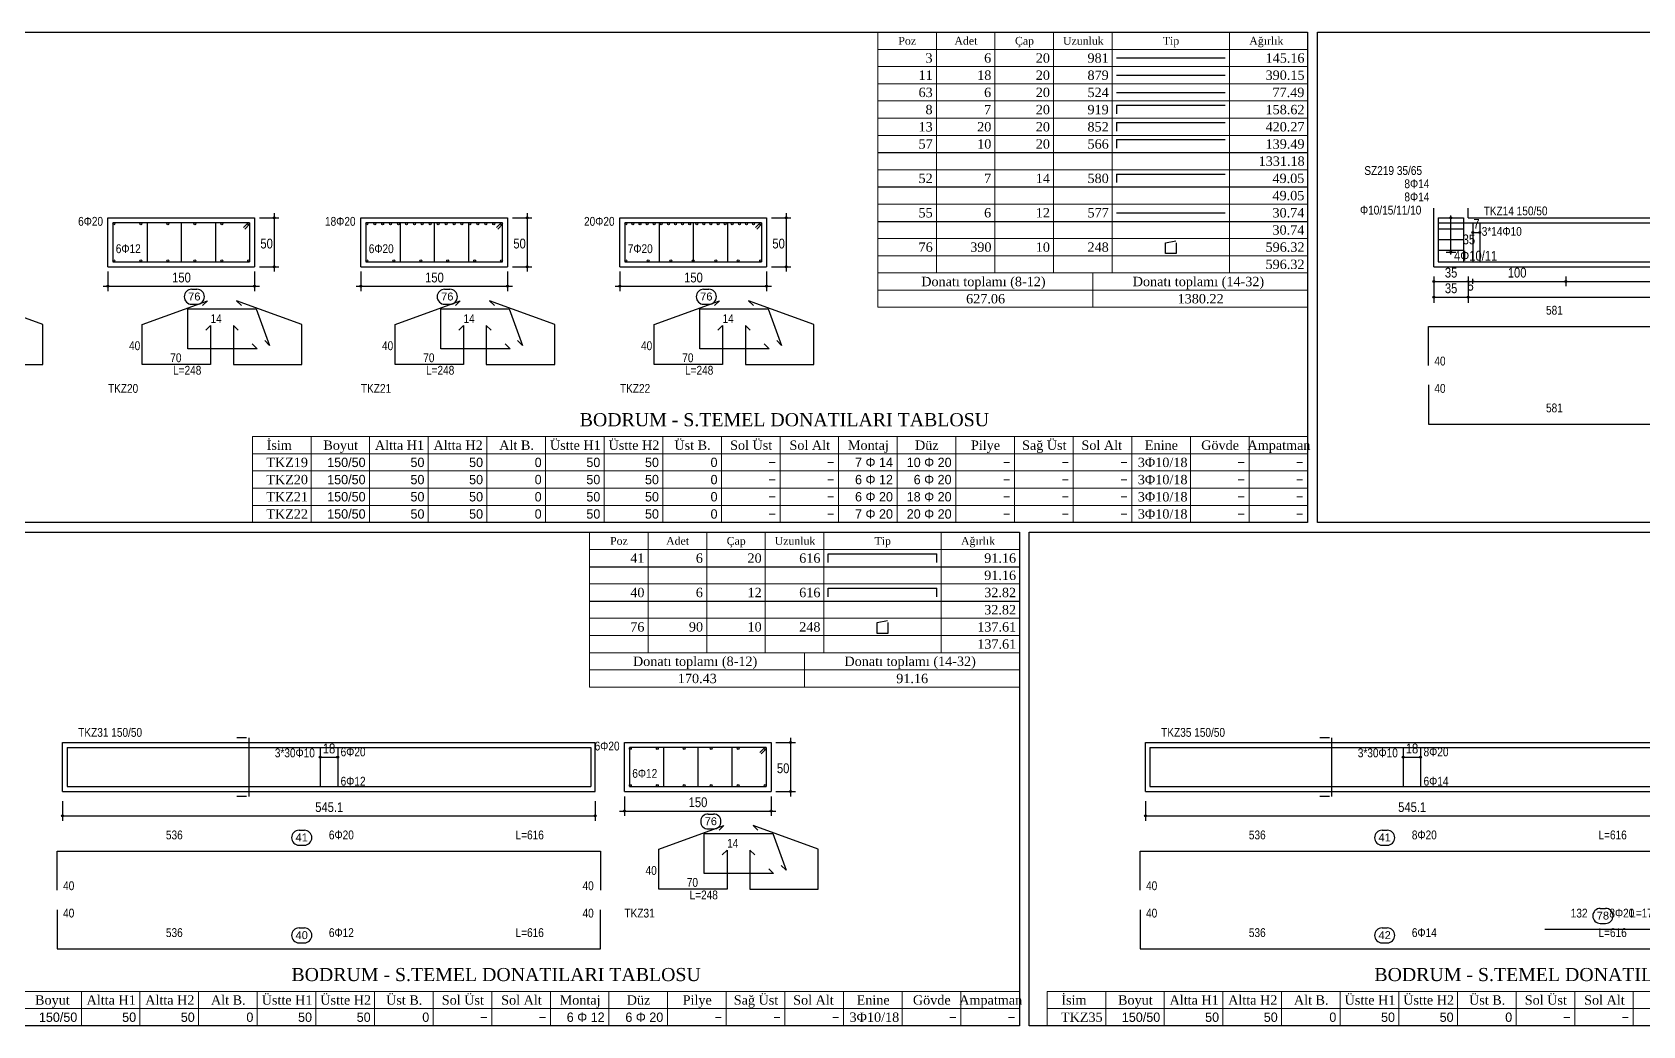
# Model space of a CAD drawing. Header units: metres. Extents: x 419734 to 420376, y 4564732 to 4565123.
# Drawn here: x 420126.03 to 420142.52, y 4565031.43 to 4565041.6 of the extents above; entities that cross this region are included whole.
import ezdxf

# ---------------------------------------------------------------- set-up
doc = ezdxf.new("R2010")
doc.units = ezdxf.units.M
for name, color, linetype in [('Standart', 7, 'Continuous'), ('SW_DIM', 33, 'Continuous'), ('SW_REINFORCEMENT', 7, 'Continuous'), ('SW_SEZIONI_CARPENTERIA', 4, 'Continuous'), ('SW_TXT_TESTI', 1, 'Continuous')]:
    doc.layers.add(name, color=color, linetype=linetype)
doc.styles.add('ACA_1', font='ARIALN.TTF')
doc.styles.add('arial_1_18', font='arial.ttf', dxfattribs={"height": 0.2})
doc.styles.add('SWS', font='ARIALN.TTF')
doc.styles.add('symbol_1_18', font='symbol.ttf', dxfattribs={"height": 0.2})
doc.styles.add('times new roman_1_18', font='times.ttf', dxfattribs={"height": 0.2})

msp = doc.modelspace()

# ---------------------------------------------------------------- linework, layer by layer
for points in [[(420099.2896, 4565041.60378), (420139.08832, 4565041.60378), (420139.08832, 4565036.58442), (420099.2896, 4565036.58442)], [(420139.18832, 4565041.60378), (420154.17191, 4565041.60378), (420154.17191, 4565036.58442), (420139.18832, 4565036.58442)], [(420125.15415, 4565036.48442), (420136.13775, 4565036.48442), (420136.13775, 4565031.43305), (420125.15415, 4565031.43305)], [(420136.23775, 4565036.48442), (420147.22134, 4565036.48442), (420147.22134, 4565031.43305), (420136.23775, 4565031.43305)]]:
    msp.add_lwpolyline(points, close=True)
at = {"layer": 'Standart', "color": 1, "linetype": 'Continuous', "lineweight": 5}
for points in [[(420134.68832, 4565041.60378), (420139.08832, 4565041.60378)], [(420134.68832, 4565041.60378), (420134.68832, 4565038.78778)], [(420135.28832, 4565041.60378), (420135.28832, 4565039.13978)], [(420135.88832, 4565041.60378), (420135.88832, 4565039.13978)], [(420136.48832, 4565041.60378), (420136.48832, 4565039.13978)], [(420137.08832, 4565041.60378), (420137.08832, 4565039.13978)], [(420138.28832, 4565041.60378), (420138.28832, 4565039.13978)], [(420139.08832, 4565041.60378), (420139.08832, 4565038.78778)], [(420134.68832, 4565041.42778), (420139.08832, 4565041.42778)], [(420134.68832, 4565041.25178), (420139.08832, 4565041.25178)], [(420134.68832, 4565041.07578), (420139.08832, 4565041.07578)], [(420134.68832, 4565040.89978), (420139.08832, 4565040.89978)], [(420134.68832, 4565040.72378), (420139.08832, 4565040.72378)], [(420134.68832, 4565040.54778), (420139.08832, 4565040.54778)], [(420134.68832, 4565040.19578), (420139.08832, 4565040.19578)], [(420134.68832, 4565039.84378), (420139.08832, 4565039.84378)], [(420134.68832, 4565039.49178), (420139.08832, 4565039.49178)], [(420134.68832, 4565039.31578), (420139.08832, 4565039.31578)], [(420134.68832, 4565039.13978), (420139.08832, 4565039.13978)], [(420136.88832, 4565039.13978), (420136.88832, 4565038.78778)], [(420134.68832, 4565038.96378), (420139.08832, 4565038.96378)], [(420134.68832, 4565038.78778), (420139.08832, 4565038.78778)], [(420128.28832, 4565037.46442), (420139.08832, 4565037.46442)], [(420128.28832, 4565037.46442), (420128.28832, 4565036.58442)], [(420128.88832, 4565037.46442), (420128.88832, 4565036.58442)], [(420129.48832, 4565037.46442), (420129.48832, 4565036.58442)], [(420130.08832, 4565037.46442), (420130.08832, 4565036.58442)], [(420130.68832, 4565037.46442), (420130.68832, 4565036.58442)], [(420131.28832, 4565037.46442), (420131.28832, 4565036.58442)], [(420131.88832, 4565037.46442), (420131.88832, 4565036.58442)], [(420132.48832, 4565037.46442), (420132.48832, 4565036.58442)], [(420133.08832, 4565037.46442), (420133.08832, 4565036.58442)], [(420133.68832, 4565037.46442), (420133.68832, 4565036.58442)], [(420134.28832, 4565037.46442), (420134.28832, 4565036.58442)], [(420134.88832, 4565037.46442), (420134.88832, 4565036.58442)], [(420135.48832, 4565037.46442), (420135.48832, 4565036.58442)], [(420136.08832, 4565037.46442), (420136.08832, 4565036.58442)], [(420136.68832, 4565037.46442), (420136.68832, 4565036.58442)], [(420137.28832, 4565037.46442), (420137.28832, 4565036.58442)], [(420137.88832, 4565037.46442), (420137.88832, 4565036.58442)], [(420138.48832, 4565037.46442), (420138.48832, 4565036.58442)], [(420139.08832, 4565037.46442), (420139.08832, 4565036.58442)], [(420128.28832, 4565037.28842), (420139.08832, 4565037.28842)], [(420128.28832, 4565037.11242), (420139.08832, 4565037.11242)], [(420128.28832, 4565036.93642), (420139.08832, 4565036.93642)], [(420128.28832, 4565036.76042), (420139.08832, 4565036.76042)], [(420128.28832, 4565036.58442), (420139.08832, 4565036.58442)], [(420131.73775, 4565036.48442), (420136.13775, 4565036.48442)], [(420131.73775, 4565036.48442), (420131.73775, 4565034.90042)], [(420132.33775, 4565036.48442), (420132.33775, 4565035.25242)], [(420132.93775, 4565036.48442), (420132.93775, 4565035.25242)], [(420133.53775, 4565036.48442), (420133.53775, 4565035.25242)], [(420134.13775, 4565036.48442), (420134.13775, 4565035.25242)], [(420135.33775, 4565036.48442), (420135.33775, 4565035.25242)], [(420136.13775, 4565036.48442), (420136.13775, 4565034.90042)], [(420131.73775, 4565036.30842), (420136.13775, 4565036.30842)], [(420131.73775, 4565035.95642), (420136.13775, 4565035.95642)], [(420131.73775, 4565035.60442), (420136.13775, 4565035.60442)], [(420131.73775, 4565035.42842), (420136.13775, 4565035.42842)], [(420131.73775, 4565035.25242), (420136.13775, 4565035.25242)], [(420133.93775, 4565035.25242), (420133.93775, 4565034.90042)], [(420131.73775, 4565035.07642), (420136.13775, 4565035.07642)], [(420131.73775, 4565034.90042), (420136.13775, 4565034.90042)], [(420125.33775, 4565031.78505), (420136.13775, 4565031.78505)], [(420126.53775, 4565031.78505), (420126.53775, 4565031.43305)], [(420127.13775, 4565031.78505), (420127.13775, 4565031.43305)], [(420127.73775, 4565031.78505), (420127.73775, 4565031.43305)], [(420128.33775, 4565031.78505), (420128.33775, 4565031.43305)], [(420128.93775, 4565031.78505), (420128.93775, 4565031.43305)], [(420129.53775, 4565031.78505), (420129.53775, 4565031.43305)], [(420130.13775, 4565031.78505), (420130.13775, 4565031.43305)], [(420130.73775, 4565031.78505), (420130.73775, 4565031.43305)], [(420131.33775, 4565031.78505), (420131.33775, 4565031.43305)], [(420131.93775, 4565031.78505), (420131.93775, 4565031.43305)], [(420132.53775, 4565031.78505), (420132.53775, 4565031.43305)], [(420133.13775, 4565031.78505), (420133.13775, 4565031.43305)], [(420133.73775, 4565031.78505), (420133.73775, 4565031.43305)], [(420134.33775, 4565031.78505), (420134.33775, 4565031.43305)], [(420134.93775, 4565031.78505), (420134.93775, 4565031.43305)], [(420135.53775, 4565031.78505), (420135.53775, 4565031.43305)], [(420136.13775, 4565031.78505), (420136.13775, 4565031.43305)], [(420136.42134, 4565031.78505), (420147.22134, 4565031.78505)], [(420136.42134, 4565031.78505), (420136.42134, 4565031.43305)], [(420137.02134, 4565031.78505), (420137.02134, 4565031.43305)], [(420137.62134, 4565031.78505), (420137.62134, 4565031.43305)], [(420138.22134, 4565031.78505), (420138.22134, 4565031.43305)], [(420138.82134, 4565031.78505), (420138.82134, 4565031.43305)], [(420139.42134, 4565031.78505), (420139.42134, 4565031.43305)], [(420140.02134, 4565031.78505), (420140.02134, 4565031.43305)], [(420140.62134, 4565031.78505), (420140.62134, 4565031.43305)], [(420141.22134, 4565031.78505), (420141.22134, 4565031.43305)], [(420141.82134, 4565031.78505), (420141.82134, 4565031.43305)], [(420142.42134, 4565031.78505), (420142.42134, 4565031.43305)], [(420125.33775, 4565031.60905), (420136.13775, 4565031.60905)], [(420136.42134, 4565031.60905), (420147.22134, 4565031.60905)], [(420125.33775, 4565031.43305), (420136.13775, 4565031.43305)], [(420136.42134, 4565031.43305), (420147.22134, 4565031.43305)]]:
    msp.add_lwpolyline(points, dxfattribs=at)
at = {"layer": 'Standart', "color": 7, "linetype": 'Continuous', "lineweight": -3}
for points in [[(420137.13232, 4565041.33978), (420138.24432, 4565041.33978)], [(420137.13232, 4565041.16378), (420138.24432, 4565041.16378)], [(420137.13232, 4565040.98778), (420138.24432, 4565040.98778)], [(420137.13232, 4565040.85578), (420138.24432, 4565040.85578)], [(420137.13232, 4565040.85578), (420137.13232, 4565040.76778)], [(420137.13232, 4565040.67978), (420138.24432, 4565040.67978)], [(420137.13232, 4565040.67978), (420137.13232, 4565040.59178)], [(420137.13232, 4565040.50378), (420138.24432, 4565040.50378)], [(420137.13232, 4565040.50378), (420137.13232, 4565040.41578)], [(420137.13232, 4565040.15178), (420138.24432, 4565040.15178)], [(420137.13232, 4565040.15178), (420137.13232, 4565040.06378)], [(420137.13232, 4565039.75578), (420138.24432, 4565039.75578)], [(420137.63332, 4565039.44778), (420137.74057, 4565039.46978)], [(420137.63332, 4565039.33778), (420137.63332, 4565039.44778)], [(420137.74332, 4565039.44778), (420137.74332, 4565039.33778)], [(420137.74332, 4565039.33778), (420137.63332, 4565039.33778)], [(420134.18175, 4565036.26442), (420135.29375, 4565036.26442)], [(420134.18175, 4565036.17642), (420134.18175, 4565036.26442)], [(420135.29375, 4565036.17642), (420135.29375, 4565036.26442)], [(420134.18175, 4565035.91242), (420135.29375, 4565035.91242)], [(420134.18175, 4565035.82442), (420134.18175, 4565035.91242)], [(420135.29375, 4565035.82442), (420135.29375, 4565035.91242)], [(420134.68275, 4565035.56042), (420134.79, 4565035.58242)], [(420134.68275, 4565035.45042), (420134.68275, 4565035.56042)], [(420134.79275, 4565035.45042), (420134.68275, 4565035.45042)], [(420134.79275, 4565035.56042), (420134.79275, 4565035.45042)]]:
    msp.add_lwpolyline(points, dxfattribs=at)
at = {"layer": 'SW_DIM'}
for points in [[(420128.36017, 4565039.7027), (420128.56017, 4565039.7027)], [(420128.51017, 4565039.7527), (420128.51017, 4565039.1527)], [(420130.94908, 4565039.7027), (420131.14908, 4565039.7027)], [(420131.09908, 4565039.7527), (420131.09908, 4565039.1527)], [(420133.60013, 4565039.7027), (420133.80013, 4565039.7027)], [(420133.75013, 4565039.7527), (420133.75013, 4565039.1527)], [(420140.50511, 4565039.7027), (420140.60511, 4565039.7027)], [(420140.55511, 4565039.3277), (420140.55511, 4565039.7277)], [(420140.78011, 4565039.5527), (420140.85011, 4565039.5527)], [(420128.36017, 4565039.2027), (420128.56017, 4565039.2027)], [(420130.94908, 4565039.2027), (420131.14908, 4565039.2027)], [(420133.60013, 4565039.2027), (420133.80013, 4565039.2027)], [(420140.50511, 4565039.3527), (420140.60511, 4565039.3527)], [(420126.81017, 4565039.1527), (420126.81017, 4565038.9527)], [(420128.31017, 4565039.1527), (420128.31017, 4565038.9527)], [(420129.39908, 4565039.1527), (420129.39908, 4565038.9527)], [(420130.89908, 4565039.1527), (420130.89908, 4565038.9527)], [(420132.05013, 4565039.1527), (420132.05013, 4565038.9527)], [(420133.55013, 4565039.1527), (420133.55013, 4565038.9527)], [(420140.38011, 4565039.1027), (420140.38011, 4565038.8327)], [(420140.38011, 4565039.0527), (420146.28511, 4565039.0527)], [(420140.73011, 4565039.1027), (420140.73011, 4565038.8327)], [(420140.78011, 4565039.0277), (420140.78011, 4565039.0777)], [(420141.73011, 4565039.1027), (420141.73011, 4565039.0027)], [(420126.76017, 4565039.0027), (420128.36017, 4565039.0027)], [(420129.34908, 4565039.0027), (420130.94908, 4565039.0027)], [(420132.00013, 4565039.0027), (420133.60013, 4565039.0027)], [(420140.38011, 4565038.8927), (420146.28511, 4565038.8927)], [(420133.64651, 4565034.33163), (420133.84651, 4565034.33163)], [(420133.79651, 4565034.38163), (420133.79651, 4565033.78163)], [(420128.98123, 4565034.18163), (420129.16123, 4565034.18163)], [(420140.06482, 4565034.18163), (420140.24482, 4565034.18163)], [(420132.09651, 4565033.78163), (420132.09651, 4565033.58163)], [(420133.59651, 4565033.78163), (420133.59651, 4565033.58163)], [(420133.64651, 4565033.83163), (420133.84651, 4565033.83163)], [(420126.34595, 4565033.73163), (420126.34595, 4565033.53163)], [(420131.79651, 4565033.73163), (420131.79651, 4565033.53163)], [(420132.04651, 4565033.63163), (420133.64651, 4565033.63163)], [(420137.42954, 4565033.73163), (420137.42954, 4565033.53163)], [(420126.34595, 4565033.58163), (420131.79651, 4565033.58163)], [(420137.42954, 4565033.58163), (420142.88011, 4565033.58163)]]:
    msp.add_lwpolyline(points, dxfattribs=at)
for centre, radius in [((420128.51017, 4565039.7027), 0.01), ((420131.09908, 4565039.7027), 0.01), ((420133.75013, 4565039.7027), 0.01), ((420140.55511, 4565039.7027), 0.01), ((420140.78011, 4565039.5527), 0.01), ((420140.85011, 4565039.5527), 0.01), ((420140.55511, 4565039.3527), 0.01), ((420128.51017, 4565039.2027), 0.01), ((420131.09908, 4565039.2027), 0.01), ((420133.75013, 4565039.2027), 0.01), ((420140.38011, 4565039.0527), 0.01), ((420140.73011, 4565039.0527), 0.0075), ((420140.78011, 4565039.0527), 0.0075), ((420141.73011, 4565039.0527), 0.01), ((420126.81017, 4565039.0027), 0.01), ((420128.31017, 4565039.0027), 0.01), ((420129.39908, 4565039.0027), 0.01), ((420130.89908, 4565039.0027), 0.01), ((420132.05013, 4565039.0027), 0.01), ((420133.55013, 4565039.0027), 0.01), ((420140.38011, 4565038.8927), 0.01), ((420140.73011, 4565038.8927), 0.01), ((420133.79651, 4565034.33163), 0.01), ((420128.98123, 4565034.18163), 0.01), ((420129.16123, 4565034.18163), 0.01), ((420140.06482, 4565034.18163), 0.01), ((420140.24482, 4565034.18163), 0.01), ((420133.79651, 4565033.83163), 0.01), ((420126.34595, 4565033.58163), 0.01), ((420131.79651, 4565033.58163), 0.01), ((420132.09651, 4565033.63163), 0.01), ((420133.59651, 4565033.63163), 0.01), ((420137.42954, 4565033.58163), 0.01)]:
    msp.add_circle(centre, radius, dxfattribs=at)
at = {"layer": 'SW_REINFORCEMENT', "color": 7, "ltscale": 0.05, "flags": 128}
for points in [[(420140.42511, 4565039.7027), (420140.42511, 4565039.2527)], [(420140.42511, 4565039.7027), (420140.68511, 4565039.7027)], [(420140.68511, 4565039.7027), (420140.68511, 4565039.2527)], [(420128.26017, 4565039.6527), (420126.86017, 4565039.6527)], [(420126.86017, 4565039.6527), (420126.86017, 4565039.2527)], [(420127.21017, 4565039.6527), (420127.21017, 4565039.2527)], [(420127.56017, 4565039.6527), (420127.56017, 4565039.2527)], [(420127.91017, 4565039.6527), (420127.91017, 4565039.2527)], [(420128.24557, 4565039.6527), (420128.19608, 4565039.6032)], [(420128.26017, 4565039.6381), (420128.21068, 4565039.5886)], [(420128.26017, 4565039.6527), (420128.26017, 4565039.2527)], [(420130.84908, 4565039.6527), (420129.44908, 4565039.6527)], [(420129.44908, 4565039.6527), (420129.44908, 4565039.2527)], [(420129.79908, 4565039.6527), (420129.79908, 4565039.2527)], [(420130.14908, 4565039.6527), (420130.14908, 4565039.2527)], [(420130.49908, 4565039.6527), (420130.49908, 4565039.2527)], [(420130.83448, 4565039.6527), (420130.78498, 4565039.6032)], [(420130.84908, 4565039.6381), (420130.79958, 4565039.5886)], [(420130.84908, 4565039.2527), (420130.84908, 4565039.6527)], [(420133.50013, 4565039.6527), (420132.10013, 4565039.6527)], [(420132.10013, 4565039.6527), (420132.10013, 4565039.2527)], [(420132.45013, 4565039.6527), (420132.45013, 4565039.2527)], [(420132.80013, 4565039.6527), (420132.80013, 4565039.2527)], [(420133.15013, 4565039.6527), (420133.15013, 4565039.2527)], [(420133.48553, 4565039.6527), (420133.43603, 4565039.6032)], [(420133.50013, 4565039.6381), (420133.45063, 4565039.5886)], [(420133.50013, 4565039.6527), (420133.50013, 4565039.2527)], [(420140.42511, 4565039.6527), (420146.24011, 4565039.6527)], [(420140.42511, 4565039.5927), (420140.68511, 4565039.5927)], [(420140.78011, 4565039.6527), (420140.78011, 4565039.2527)], [(420140.85011, 4565039.6527), (420140.85011, 4565039.2527)], [(420140.42511, 4565039.4827), (420140.68511, 4565039.4827)], [(420140.42511, 4565039.3727), (420140.68511, 4565039.3727)], [(420126.86017, 4565039.2527), (420128.26017, 4565039.2527)], [(420129.44908, 4565039.2527), (420130.84908, 4565039.2527)], [(420132.10013, 4565039.2527), (420133.50013, 4565039.2527)], [(420140.42511, 4565039.2527), (420146.24011, 4565039.2527)], [(420127.66692, 4565038.97197), (420127.72092, 4565038.97197)], [(420130.25582, 4565038.97197), (420130.30982, 4565038.97197)], [(420132.90688, 4565038.97197), (420132.96088, 4565038.97197)], [(420126.14245, 4565038.6127), (420125.47527, 4565038.85553)], [(420127.16017, 4565038.6127), (420127.82736, 4565038.85553)], [(420127.62684, 4565038.3627), (420127.62684, 4565038.7727)], [(420127.62684, 4565038.7727), (420128.32684, 4565038.7727)], [(420127.66692, 4565038.81897), (420127.72092, 4565038.81897)], [(420127.82736, 4565038.85553), (420127.77786, 4565038.80604)], [(420128.79351, 4565038.6127), (420128.12633, 4565038.85553)], [(420128.12633, 4565038.85553), (420128.17582, 4565038.80604)], [(420128.32684, 4565038.7727), (420128.46365, 4565038.39682)], [(420129.74908, 4565038.6127), (420130.41626, 4565038.85553)], [(420130.21574, 4565038.3627), (420130.21574, 4565038.7727)], [(420130.21574, 4565038.7727), (420130.91574, 4565038.7727)], [(420130.25582, 4565038.81897), (420130.30982, 4565038.81897)], [(420130.41626, 4565038.85553), (420130.36676, 4565038.80604)], [(420131.38241, 4565038.6127), (420130.71523, 4565038.85553)], [(420130.71523, 4565038.85553), (420130.76473, 4565038.80604)], [(420130.91574, 4565038.7727), (420131.05255, 4565038.39682)], [(420132.40013, 4565038.6127), (420133.06731, 4565038.85553)], [(420132.8668, 4565038.3627), (420132.8668, 4565038.7727)], [(420132.8668, 4565038.7727), (420133.5668, 4565038.7727)], [(420132.90688, 4565038.81897), (420132.96088, 4565038.81897)], [(420133.06731, 4565038.85553), (420133.01782, 4565038.80604)], [(420134.03347, 4565038.6127), (420133.36628, 4565038.85553)], [(420133.36628, 4565038.85553), (420133.41578, 4565038.80604)], [(420133.5668, 4565038.7727), (420133.70361, 4565038.39682)], [(420126.14245, 4565038.2027), (420126.14245, 4565038.6127)], [(420127.16017, 4565038.2027), (420127.16017, 4565038.6127)], [(420127.81068, 4565038.5532), (420127.86017, 4565038.6027)], [(420127.86017, 4565038.6027), (420127.86017, 4565038.2027)], [(420128.14301, 4565038.5532), (420128.09351, 4565038.6027)], [(420128.09351, 4565038.6027), (420128.09351, 4565038.2027)], [(420128.79351, 4565038.2027), (420128.79351, 4565038.6127)], [(420129.74908, 4565038.2027), (420129.74908, 4565038.6127)], [(420130.39958, 4565038.5532), (420130.44908, 4565038.6027)], [(420130.44908, 4565038.6027), (420130.44908, 4565038.2027)], [(420130.73191, 4565038.5532), (420130.68241, 4565038.6027)], [(420130.68241, 4565038.6027), (420130.68241, 4565038.2027)], [(420131.38241, 4565038.2027), (420131.38241, 4565038.6127)], [(420132.40013, 4565038.2027), (420132.40013, 4565038.6127)], [(420133.05063, 4565038.5532), (420133.10013, 4565038.6027)], [(420133.10013, 4565038.6027), (420133.10013, 4565038.2027)], [(420133.38296, 4565038.5532), (420133.33347, 4565038.6027)], [(420133.33347, 4565038.6027), (420133.33347, 4565038.2027)], [(420134.03347, 4565038.2027), (420134.03347, 4565038.6127)], [(420140.32511, 4565038.1927), (420140.32511, 4565038.5927)], [(420140.32511, 4565038.5927), (420146.34011, 4565038.5927)], [(420128.28734, 4565038.4122), (420128.33684, 4565038.3627)], [(420128.46365, 4565038.39682), (420128.41415, 4565038.44632)], [(420130.87625, 4565038.4122), (420130.92574, 4565038.3627)], [(420131.05255, 4565038.39682), (420131.00305, 4565038.44632)], [(420133.5273, 4565038.4122), (420133.5768, 4565038.3627)], [(420133.70361, 4565038.39682), (420133.65411, 4565038.44632)], [(420128.33684, 4565038.3627), (420127.62684, 4565038.3627)], [(420130.92574, 4565038.3627), (420130.21574, 4565038.3627)], [(420133.5768, 4565038.3627), (420132.8668, 4565038.3627)], [(420125.44245, 4565038.2027), (420126.14245, 4565038.2027)], [(420127.86017, 4565038.2027), (420127.16017, 4565038.2027)], [(420128.09351, 4565038.2027), (420128.79351, 4565038.2027)], [(420130.44908, 4565038.2027), (420129.74908, 4565038.2027)], [(420130.68241, 4565038.2027), (420131.38241, 4565038.2027)], [(420133.10013, 4565038.2027), (420132.40013, 4565038.2027)], [(420133.33347, 4565038.2027), (420134.03347, 4565038.2027)], [(420140.32511, 4565037.9927), (420140.32511, 4565037.5927)], [(420140.32511, 4565037.5927), (420146.34011, 4565037.5927)], [(420126.39095, 4565034.28163), (420126.39095, 4565033.88163)], [(420126.39095, 4565034.28163), (420131.75151, 4565034.28163)], [(420128.98123, 4565034.28163), (420128.98123, 4565033.88163)], [(420129.16123, 4565034.28163), (420129.16123, 4565033.88163)], [(420131.75151, 4565034.28163), (420131.75151, 4565033.88163)], [(420133.54651, 4565034.28163), (420132.14651, 4565034.28163)], [(420132.14651, 4565034.28163), (420132.14651, 4565033.88163)], [(420132.49651, 4565034.28163), (420132.49651, 4565033.88163)], [(420132.84651, 4565034.28163), (420132.84651, 4565033.88163)], [(420133.19651, 4565034.28163), (420133.19651, 4565033.88163)], [(420133.53191, 4565034.28163), (420133.48242, 4565034.23213)], [(420133.54651, 4565034.26703), (420133.49702, 4565034.21753)], [(420133.54651, 4565034.28163), (420133.54651, 4565033.88163)], [(420137.47454, 4565034.28163), (420137.47454, 4565033.88163)], [(420137.47454, 4565034.28163), (420142.83511, 4565034.28163)], [(420140.06482, 4565034.28163), (420140.06482, 4565033.88163)], [(420140.24482, 4565034.28163), (420140.24482, 4565033.88163)], [(420126.39095, 4565033.88163), (420131.75151, 4565033.88163)], [(420132.14651, 4565033.88163), (420133.54651, 4565033.88163)], [(420137.47454, 4565033.88163), (420142.83511, 4565033.88163)], [(420132.95326, 4565033.6009), (420133.00726, 4565033.6009)], [(420128.7662, 4565033.43463), (420128.8202, 4565033.43463)], [(420132.44651, 4565033.24163), (420133.1137, 4565033.48447)], [(420132.95326, 4565033.4479), (420133.00726, 4565033.4479)], [(420133.1137, 4565033.48447), (420133.0642, 4565033.43497)], [(420134.07985, 4565033.24163), (420133.41267, 4565033.48447)], [(420133.41267, 4565033.48447), (420133.46216, 4565033.43497)], [(420139.8498, 4565033.43463), (420139.9038, 4565033.43463)], [(420128.7662, 4565033.28163), (420128.8202, 4565033.28163)], [(420132.91318, 4565032.99163), (420132.91318, 4565033.40163)], [(420132.91318, 4565033.40163), (420133.61318, 4565033.40163)], [(420133.61318, 4565033.40163), (420133.74999, 4565033.02575)], [(420139.8498, 4565033.28163), (420139.9038, 4565033.28163)], [(420126.29095, 4565032.82163), (420126.29095, 4565033.22163)], [(420126.29095, 4565033.22163), (420131.85151, 4565033.22163)], [(420131.85151, 4565033.22163), (420131.85151, 4565032.82163)], [(420132.44651, 4565032.83163), (420132.44651, 4565033.24163)], [(420133.09702, 4565033.18213), (420133.14651, 4565033.23163)], [(420133.14651, 4565033.23163), (420133.14651, 4565032.83163)], [(420133.42934, 4565033.18213), (420133.37985, 4565033.23163)], [(420133.37985, 4565033.23163), (420133.37985, 4565032.83163)], [(420134.07985, 4565032.83163), (420134.07985, 4565033.24163)], [(420137.37454, 4565032.82163), (420137.37454, 4565033.22163)], [(420137.37454, 4565033.22163), (420142.93511, 4565033.22163)], [(420133.62318, 4565032.99163), (420132.91318, 4565032.99163)], [(420133.57368, 4565033.04113), (420133.62318, 4565032.99163)], [(420133.74999, 4565033.02575), (420133.70049, 4565033.07525)], [(420133.14651, 4565032.83163), (420132.44651, 4565032.83163)], [(420133.37985, 4565032.83163), (420134.07985, 4565032.83163)], [(420126.29095, 4565032.62163), (420126.29095, 4565032.22163)], [(420131.85151, 4565032.22163), (420131.85151, 4565032.62163)], [(420137.37454, 4565032.62163), (420137.37454, 4565032.22163)], [(420142.08341, 4565032.63463), (420142.13741, 4565032.63463)], [(420142.08341, 4565032.48163), (420142.13741, 4565032.48163)], [(420128.7662, 4565032.43463), (420128.8202, 4565032.43463)], [(420128.7662, 4565032.28163), (420128.8202, 4565032.28163)], [(420139.8498, 4565032.43463), (420139.9038, 4565032.43463)], [(420139.8498, 4565032.28163), (420139.9038, 4565032.28163)], [(420141.51747, 4565032.42163), (420142.83511, 4565032.42163)], [(420126.29095, 4565032.22163), (420131.85151, 4565032.22163)], [(420137.37454, 4565032.22163), (420142.93511, 4565032.22163)]]:
    msp.add_lwpolyline(points, dxfattribs=at)
at = {"layer": 'SW_REINFORCEMENT', "color": 7, "ltscale": 0.05}
for centre in [(420126.87017, 4565039.6427), (420127.14617, 4565039.6427), (420127.42217, 4565039.6427), (420127.69817, 4565039.6427), (420127.97417, 4565039.6427), (420128.25017, 4565039.6427), (420129.45908, 4565039.6427), (420129.54025, 4565039.6427), (420129.62143, 4565039.6427), (420129.70261, 4565039.6427), (420129.78378, 4565039.6427), (420129.86496, 4565039.6427), (420129.94614, 4565039.6427), (420130.02731, 4565039.6427), (420130.10849, 4565039.6427), (420130.18966, 4565039.6427), (420130.27084, 4565039.6427), (420130.35202, 4565039.6427), (420130.43319, 4565039.6427), (420130.51437, 4565039.6427), (420130.59555, 4565039.6427), (420130.67672, 4565039.6427), (420130.7579, 4565039.6427), (420130.83908, 4565039.6427), (420132.11013, 4565039.6427), (420132.18276, 4565039.6427), (420132.25539, 4565039.6427), (420132.32803, 4565039.6427), (420132.40066, 4565039.6427), (420132.47329, 4565039.6427), (420132.54592, 4565039.6427), (420132.61855, 4565039.6427), (420132.69118, 4565039.6427), (420132.76382, 4565039.6427), (420132.83645, 4565039.6427), (420132.90908, 4565039.6427), (420132.98171, 4565039.6427), (420133.05434, 4565039.6427), (420133.12697, 4565039.6427), (420133.19961, 4565039.6427), (420133.27224, 4565039.6427), (420133.34487, 4565039.6427), (420133.4175, 4565039.6427), (420133.49013, 4565039.6427), (420126.87017, 4565039.2627), (420127.14617, 4565039.2627), (420127.42217, 4565039.2627), (420127.69817, 4565039.2627), (420127.97417, 4565039.2627), (420128.25017, 4565039.2627), (420129.45908, 4565039.2627), (420129.73508, 4565039.2627), (420130.01108, 4565039.2627), (420130.28708, 4565039.2627), (420130.56308, 4565039.2627), (420130.83908, 4565039.2627), (420132.11013, 4565039.2627), (420132.34013, 4565039.2627), (420132.57013, 4565039.2627), (420132.80013, 4565039.2627), (420133.03013, 4565039.2627), (420133.26013, 4565039.2627), (420133.49013, 4565039.2627), (420132.15651, 4565034.27163), (420132.43251, 4565034.27163), (420132.70851, 4565034.27163), (420132.98451, 4565034.27163), (420133.26051, 4565034.27163), (420133.53651, 4565034.27163), (420132.15651, 4565033.89163), (420132.43251, 4565033.89163), (420132.70851, 4565033.89163), (420132.98451, 4565033.89163), (420133.26051, 4565033.89163), (420133.53651, 4565033.89163)]:
    msp.add_circle(centre, 0.01, dxfattribs=at)
for centre, start, end in [((420127.66692, 4565038.89547), 90, 270), ((420127.72092, 4565038.89547), 270, 90), ((420130.25582, 4565038.89547), 90, 270), ((420130.30982, 4565038.89547), 270, 90), ((420132.90688, 4565038.89547), 90, 270), ((420132.96088, 4565038.89547), 270, 90), ((420132.95326, 4565033.5244), 90, 270), ((420133.00726, 4565033.5244), 270, 90), ((420128.7662, 4565033.35813), 90, 270), ((420128.8202, 4565033.35813), 270, 90), ((420139.8498, 4565033.35813), 90, 270), ((420139.9038, 4565033.35813), 270, 90), ((420142.08341, 4565032.55813), 90, 270), ((420142.13741, 4565032.55813), 270, 90), ((420128.7662, 4565032.35813), 90, 270), ((420128.8202, 4565032.35813), 270, 90), ((420139.8498, 4565032.35813), 90, 270), ((420139.9038, 4565032.35813), 270, 90)]:
    msp.add_arc(centre, 0.0765, start, end, dxfattribs=at)
at = {"layer": 'SW_SEZIONI_CARPENTERIA'}
for points in [[(420126.81017, 4565039.2027), (420126.81017, 4565039.7027)], [(420126.81017, 4565039.7027), (420128.31017, 4565039.7027)], [(420128.31017, 4565039.7027), (420128.31017, 4565039.2027)], [(420129.39908, 4565039.2027), (420129.39908, 4565039.7027)], [(420129.39908, 4565039.7027), (420130.89908, 4565039.7027)], [(420130.89908, 4565039.7027), (420130.89908, 4565039.2027)], [(420132.05013, 4565039.2027), (420132.05013, 4565039.7027)], [(420132.05013, 4565039.7027), (420133.55013, 4565039.7027)], [(420133.55013, 4565039.7027), (420133.55013, 4565039.2027)], [(420140.38011, 4565039.2027), (420140.38011, 4565039.8027)], [(420140.73011, 4565039.7027), (420140.73011, 4565039.8027)], [(420140.73011, 4565039.7027), (420146.28511, 4565039.7027)], [(420126.81017, 4565039.2027), (420128.31017, 4565039.2027)], [(420129.39908, 4565039.2027), (420130.89908, 4565039.2027)], [(420132.05013, 4565039.2027), (420133.55013, 4565039.2027)], [(420140.38011, 4565039.2027), (420146.28511, 4565039.2027)], [(420126.34595, 4565033.83163), (420126.34595, 4565034.33163)], [(420126.34595, 4565034.33163), (420131.79651, 4565034.33163)], [(420128.22864, 4565034.38163), (420128.12864, 4565034.38163)], [(420128.25364, 4565033.78163), (420128.25364, 4565034.38163)], [(420131.79651, 4565033.83163), (420131.79651, 4565034.33163)], [(420132.09651, 4565033.83163), (420132.09651, 4565034.33163)], [(420132.09651, 4565034.33163), (420133.59651, 4565034.33163)], [(420133.59651, 4565034.33163), (420133.59651, 4565033.83163)], [(420137.42954, 4565033.83163), (420137.42954, 4565034.33163)], [(420137.42954, 4565034.33163), (420142.88011, 4565034.33163)], [(420139.31224, 4565034.38163), (420139.21224, 4565034.38163)], [(420139.33724, 4565033.78163), (420139.33724, 4565034.38163)], [(420126.34595, 4565033.83163), (420131.79651, 4565033.83163)], [(420128.22864, 4565033.78163), (420128.12864, 4565033.78163)], [(420132.09651, 4565033.83163), (420133.59651, 4565033.83163)], [(420137.42954, 4565033.83163), (420142.88011, 4565033.83163)], [(420139.31224, 4565033.78163), (420139.21224, 4565033.78163)]]:
    msp.add_lwpolyline(points, dxfattribs=at)
at = {"layer": 'SW_TXT_TESTI', "linetype": 'Continuous', "lineweight": -3}
for points in [[(420134.68832, 4565040.37178), (420139.08832, 4565040.37178)], [(420134.68832, 4565040.01978), (420139.08832, 4565040.01978)], [(420134.68832, 4565039.66778), (420139.08832, 4565039.66778)], [(420131.73775, 4565036.13242), (420136.13775, 4565036.13242)], [(420131.73775, 4565035.78042), (420136.13775, 4565035.78042)]]:
    msp.add_lwpolyline(points, dxfattribs=at)

# ---------------------------------------------------------------- texts
at = {"layer": 'Standart', "color": 3, "linetype": 'Continuous', "lineweight": 5, "style": 'arial_1_18'}
for s, p in [('76', (420127.63099, 4565038.85779)), ('76', (420130.21989, 4565038.85779)), ('76', (420132.87095, 4565038.85779)), ('76', (420132.91733, 4565033.48672)), ('41', (420128.73027, 4565033.32046)), ('41', (420139.81387, 4565033.32046)), ('78', (420142.04748, 4565032.52046)), ('40', (420128.73027, 4565032.32046)), ('42', (420139.81387, 4565032.32046))]:
    msp.add_text(s, height=0.081, dxfattribs=at).set_placement(p)
at = {"layer": 'SW_DIM', "style": 'SWS'}
for s, p in [('7', (420140.78404, 4565039.5927)), ('35', (420140.67511, 4565039.43289)), ('50', (420128.37017, 4565039.39055)), ('50', (420130.95908, 4565039.39055)), ('50', (420133.61013, 4565039.39055)), ('4Φ10/11', (420140.58595, 4565039.26563)), ('150', (420127.46695, 4565039.0427)), ('150', (420130.05585, 4565039.0427)), ('150', (420132.7069, 4565039.0427)), ('35', (420140.49296, 4565039.0927)), ('35', (420140.49296, 4565038.9327)), ('5', (420140.72404, 4565038.9577)), ('100', (420141.13688, 4565039.0927)), ('18', (420129.00908, 4565034.22163)), ('18', (420140.09267, 4565034.22163)), ('50', (420133.65651, 4565034.01948)), ('150', (420132.75328, 4565033.67163)), ('545.1', (420128.93139, 4565033.62163)), ('545.1', (420140.01498, 4565033.62163))]:
    msp.add_text(s, height=0.1, dxfattribs=at).set_placement(p)
at = {"layer": 'SW_REINFORCEMENT', "color": 1, "style": 'ACA_1'}
for s, p in [('SZ219 35/65', (420139.6686, 4565040.1427)), ('8Φ14', (420140.07858, 4565040.0077)), ('8Φ14', (420140.07858, 4565039.8727)), ('6Φ20', (420126.5046, 4565039.6227)), ('18Φ20', (420129.03135, 4565039.6227)), ('20Φ20', (420131.68241, 4565039.6227)), ('Φ10/15/11/10', (420139.62409, 4565039.7377)), ('TKZ14 150/50', (420140.89011, 4565039.72932)), ('3*14Φ10', (420140.87011, 4565039.52012)), ('6Φ12', (420126.89017, 4565039.3427)), ('6Φ20', (420129.47908, 4565039.3427)), ('7Φ20', (420132.13013, 4565039.3427)), ('14', (420127.86017, 4565038.6267)), ('14', (420130.44908, 4565038.6267)), ('14', (420133.10013, 4565038.6267)), ('581', (420141.52811, 4565038.7127)), ('40', (420127.02587, 4565038.3497)), ('40', (420129.61477, 4565038.3497)), ('40', (420132.26583, 4565038.3497)), ('70', (420127.44802, 4565038.2267)), ('70', (420130.03692, 4565038.2267)), ('70', (420132.68798, 4565038.2267)), ('40', (420140.38511, 4565038.1927)), ('L=248', (420127.47629, 4565038.0987)), ('L=248', (420130.06519, 4565038.0987)), ('L=248', (420132.71625, 4565038.0987)), ('TKZ20', (420126.81017, 4565037.9127)), ('TKZ21', (420129.39908, 4565037.9127)), ('TKZ22', (420132.05013, 4565037.9127)), ('40', (420140.38511, 4565037.9127)), ('581', (420141.52811, 4565037.7127)), ('TKZ31 150/50', (420126.50595, 4565034.39163)), ('TKZ35 150/50', (420137.58954, 4565034.39163)), ('3*30Φ10', (420128.51792, 4565034.18163)), ('6Φ20', (420129.19123, 4565034.19163)), ('6Φ20', (420131.79094, 4565034.25163)), ('3*30Φ10', (420139.60152, 4565034.18163)), ('8Φ20', (420140.27482, 4565034.19163)), ('6Φ12', (420129.19123, 4565033.89163)), ('6Φ12', (420132.17651, 4565033.97163)), ('6Φ14', (420140.27482, 4565033.89163)), ('536', (420127.40306, 4565033.34163)), ('6Φ20', (420129.07123, 4565033.34163)), ('L=616', (420130.98157, 4565033.34163)), ('536', (420138.48665, 4565033.34163)), ('8Φ20', (420140.15482, 4565033.34163)), ('L=616', (420142.06517, 4565033.34163)), ('14', (420133.14651, 4565033.25563)), ('40', (420132.31221, 4565032.97863)), ('70', (420132.73436, 4565032.85563)), ('40', (420126.35095, 4565032.82163)), ('40', (420131.66721, 4565032.82163)), ('L=248', (420132.76263, 4565032.72763)), ('40', (420137.43454, 4565032.82163)), ('40', (420126.35095, 4565032.54163)), ('40', (420131.66721, 4565032.54163)), ('TKZ31', (420132.09651, 4565032.54163)), ('40', (420137.43454, 4565032.54163)), ('132', (420141.78099, 4565032.54163)), ('8Φ20', (420142.17629, 4565032.54163)), ('L=172', (420142.38946, 4565032.54163)), ('536', (420127.40306, 4565032.34163)), ('6Φ12', (420129.07123, 4565032.34163)), ('L=616', (420130.98157, 4565032.34163)), ('536', (420138.48665, 4565032.34163)), ('6Φ14', (420140.15482, 4565032.34163)), ('L=616', (420142.06517, 4565032.34163))]:
    msp.add_text(s, height=0.09, dxfattribs=at).set_placement(p)
at = {"layer": 'SW_SEZIONI_CARPENTERIA', "style": 'times new roman_1_18'}
for s, height, p in [('Poz', 0.08, (420134.89961, 4565041.47578)), ('Adet', 0.08, (420135.47336, 4565041.47578)), ('Çap', 0.08, (420136.09307, 4565041.47578)), ('Uzunluk', 0.08, (420136.58459, 4565041.47578)), ('Tip', 0.08, (420137.60616, 4565041.47578)), ('Ağırlık', 0.08, (420138.49113, 4565041.47578)), ('Donatı toplamı (8-12)', 0.096, (420135.13376, 4565039.00378)), ('Donatı toplamı (14-32)', 0.096, (420137.29825, 4565039.00378)), ('İsim', 0.096, (420128.43466, 4565037.32842)), ('Boyut', 0.096, (420129.01478, 4565037.32842)), ('Altta H1', 0.096, (420129.54196, 4565037.32842)), ('Altta H2', 0.096, (420130.14196, 4565037.32842)), ('Alt B.', 0.096, (420130.81486, 4565037.32842)), ('Üstte H1', 0.096, (420131.3341, 4565037.32842)), ('Üstte H2', 0.096, (420131.9341, 4565037.32842)), ('Üst B.', 0.096, (420132.607, 4565037.32842)), ('Sol Üst', 0.096, (420133.17739, 4565037.32842)), ('Sol Alt', 0.096, (420133.78524, 4565037.32842)), ('Montaj', 0.096, (420134.38328, 4565037.32842)), ('Düz', 0.096, (420135.07009, 4565037.32842)), ('Pilye', 0.096, (420135.64243, 4565037.32842)), ('Sağ Üst', 0.096, (420136.1656, 4565037.32842)), ('Sol Alt', 0.096, (420136.77346, 4565037.32842)), ('Enine', 0.096, (420137.42271, 4565037.32842)), ('Gövde', 0.096, (420137.99907, 4565037.32842)), ('Ampatman', 0.096, (420138.47306, 4565037.32842)), ('Poz', 0.08, (420131.94904, 4565036.35642)), ('Adet', 0.08, (420132.52279, 4565036.35642)), ('Çap', 0.08, (420133.14249, 4565036.35642)), ('Uzunluk', 0.08, (420133.63402, 4565036.35642)), ('Tip', 0.08, (420134.65559, 4565036.35642)), ('Ağırlık', 0.08, (420135.54056, 4565036.35642)), ('Donatı toplamı (8-12)', 0.096, (420132.18319, 4565035.11642)), ('Donatı toplamı (14-32)', 0.096, (420134.34768, 4565035.11642)), ('Boyut', 0.096, (420126.06421, 4565031.64905)), ('Altta H1', 0.096, (420126.59138, 4565031.64905)), ('Altta H2', 0.096, (420127.19138, 4565031.64905)), ('Alt B.', 0.096, (420127.86429, 4565031.64905)), ('Üstte H1', 0.096, (420128.38353, 4565031.64905)), ('Üstte H2', 0.096, (420128.98353, 4565031.64905)), ('Üst B.', 0.096, (420129.65643, 4565031.64905)), ('Sol Üst', 0.096, (420130.22681, 4565031.64905)), ('Sol Alt', 0.096, (420130.83467, 4565031.64905)), ('Montaj', 0.096, (420131.43271, 4565031.64905)), ('Düz', 0.096, (420132.11951, 4565031.64905)), ('Pilye', 0.096, (420132.69186, 4565031.64905)), ('Sağ Üst', 0.096, (420133.21503, 4565031.64905)), ('Sol Alt', 0.096, (420133.82289, 4565031.64905)), ('Enine', 0.096, (420134.47214, 4565031.64905)), ('Gövde', 0.096, (420135.0485, 4565031.64905)), ('Ampatman', 0.096, (420135.52249, 4565031.64905)), ('İsim', 0.096, (420136.56768, 4565031.64905)), ('Boyut', 0.096, (420137.1478, 4565031.64905)), ('Altta H1', 0.096, (420137.67498, 4565031.64905)), ('Altta H2', 0.096, (420138.27498, 4565031.64905)), ('Alt B.', 0.096, (420138.94788, 4565031.64905)), ('Üstte H1', 0.096, (420139.46712, 4565031.64905)), ('Üstte H2', 0.096, (420140.06712, 4565031.64905)), ('Üst B.', 0.096, (420140.74003, 4565031.64905)), ('Sol Üst', 0.096, (420141.31041, 4565031.64905)), ('Sol Alt', 0.096, (420141.91826, 4565031.64905))]:
    msp.add_text(s, height=height, dxfattribs=at).set_placement(p)
at = {"layer": 'SW_TXT_TESTI', "linetype": 'Continuous', "lineweight": 5}
for s, height, style, p in [('3', 0.096, 'times new roman_1_18', (420135.1773, 4565041.29178)), ('6', 0.096, 'times new roman_1_18', (420135.7773, 4565041.29178)), ('20', 0.096, 'times new roman_1_18', (420136.30628, 4565041.29178)), ('981', 0.096, 'times new roman_1_18', (420136.83526, 4565041.29178)), ('145.16', 0.096, 'times new roman_1_18', (420138.65772, 4565041.29178)), ('11', 0.096, 'times new roman_1_18', (420135.10628, 4565041.11578)), ('18', 0.096, 'times new roman_1_18', (420135.70628, 4565041.11578)), ('20', 0.096, 'times new roman_1_18', (420136.30628, 4565041.11578)), ('879', 0.096, 'times new roman_1_18', (420136.83526, 4565041.11578)), ('390.15', 0.096, 'times new roman_1_18', (420138.65772, 4565041.11578)), ('63', 0.096, 'times new roman_1_18', (420135.10628, 4565040.93978)), ('6', 0.096, 'times new roman_1_18', (420135.7773, 4565040.93978)), ('20', 0.096, 'times new roman_1_18', (420136.30628, 4565040.93978)), ('524', 0.096, 'times new roman_1_18', (420136.83526, 4565040.93978)), ('77.49', 0.096, 'times new roman_1_18', (420138.72874, 4565040.93978)), ('8', 0.096, 'times new roman_1_18', (420135.1773, 4565040.76378)), ('7', 0.096, 'times new roman_1_18', (420135.7773, 4565040.76378)), ('20', 0.096, 'times new roman_1_18', (420136.30628, 4565040.76378)), ('919', 0.096, 'times new roman_1_18', (420136.83526, 4565040.76378)), ('158.62', 0.096, 'times new roman_1_18', (420138.65772, 4565040.76378)), ('13', 0.096, 'times new roman_1_18', (420135.10628, 4565040.58778)), ('20', 0.096, 'times new roman_1_18', (420135.70628, 4565040.58778)), ('20', 0.096, 'times new roman_1_18', (420136.30628, 4565040.58778)), ('852', 0.096, 'times new roman_1_18', (420136.83526, 4565040.58778)), ('420.27', 0.096, 'times new roman_1_18', (420138.65772, 4565040.58778)), ('57', 0.096, 'times new roman_1_18', (420135.10628, 4565040.41178)), ('10', 0.096, 'times new roman_1_18', (420135.70628, 4565040.41178)), ('20', 0.096, 'times new roman_1_18', (420136.30628, 4565040.41178)), ('566', 0.096, 'times new roman_1_18', (420136.83526, 4565040.41178)), ('139.49', 0.096, 'times new roman_1_18', (420138.65772, 4565040.41178)), ('1331.18', 0.096, 'times new roman_1_18', (420138.5867, 4565040.23578)), ('52', 0.096, 'times new roman_1_18', (420135.10628, 4565040.05978)), ('7', 0.096, 'times new roman_1_18', (420135.7773, 4565040.05978)), ('14', 0.096, 'times new roman_1_18', (420136.30628, 4565040.05978)), ('580', 0.096, 'times new roman_1_18', (420136.83526, 4565040.05978)), ('49.05', 0.096, 'times new roman_1_18', (420138.72874, 4565040.05978)), ('49.05', 0.096, 'times new roman_1_18', (420138.72874, 4565039.88378)), ('55', 0.096, 'times new roman_1_18', (420135.10628, 4565039.70778)), ('6', 0.096, 'times new roman_1_18', (420135.7773, 4565039.70778)), ('12', 0.096, 'times new roman_1_18', (420136.30628, 4565039.70778)), ('577', 0.096, 'times new roman_1_18', (420136.83526, 4565039.70778)), ('30.74', 0.096, 'times new roman_1_18', (420138.72874, 4565039.70778)), ('30.74', 0.096, 'times new roman_1_18', (420138.72874, 4565039.53178)), ('76', 0.096, 'times new roman_1_18', (420135.10628, 4565039.35578)), ('390', 0.096, 'times new roman_1_18', (420135.63526, 4565039.35578)), ('10', 0.096, 'times new roman_1_18', (420136.30628, 4565039.35578)), ('248', 0.096, 'times new roman_1_18', (420136.83526, 4565039.35578)), ('596.32', 0.096, 'times new roman_1_18', (420138.65772, 4565039.35578)), ('596.32', 0.096, 'times new roman_1_18', (420138.65772, 4565039.17978)), ('627.06', 0.096, 'times new roman_1_18', (420135.59302, 4565038.82778)), ('1380.22', 0.096, 'times new roman_1_18', (420137.75751, 4565038.82778)), ('BODRUM - S.TEMEL DONATILARI TABLOSU', 0.1344, 'times new roman_1_18', (420131.63833, 4565037.57002)), ('TKZ19', 0.096, 'times new roman_1_18', (420128.43038, 4565037.15242)), ('150/50', 0.096, 'symbol_1_18', (420129.05406, 4565037.15242)), ('50', 0.096, 'symbol_1_18', (420129.90641, 4565037.15242)), ('50', 0.096, 'symbol_1_18', (420130.50641, 4565037.15242)), ('0', 0.096, 'symbol_1_18', (420131.17736, 4565037.15242)), ('50', 0.096, 'symbol_1_18', (420131.70641, 4565037.15242)), ('50', 0.096, 'symbol_1_18', (420132.30641, 4565037.15242)), ('0', 0.096, 'symbol_1_18', (420132.97736, 4565037.15242)), ('7 F 14', 0.096, 'symbol_1_18', (420134.45614, 4565037.15242)), ('10 F 20', 0.096, 'symbol_1_18', (420134.98519, 4565037.15242)), ('3Φ10/18', 0.096, 'times new roman_1_18', (420137.35009, 4565037.15242)), ('TKZ20', 0.096, 'times new roman_1_18', (420128.43038, 4565036.97642)), ('150/50', 0.096, 'symbol_1_18', (420129.05406, 4565036.97642)), ('50', 0.096, 'symbol_1_18', (420129.90641, 4565036.97642)), ('50', 0.096, 'symbol_1_18', (420130.50641, 4565036.97642)), ('0', 0.096, 'symbol_1_18', (420131.17736, 4565036.97642)), ('50', 0.096, 'symbol_1_18', (420131.70641, 4565036.97642)), ('50', 0.096, 'symbol_1_18', (420132.30641, 4565036.97642)), ('0', 0.096, 'symbol_1_18', (420132.97736, 4565036.97642)), ('-', 0.096, 'symbol_1_18', (420133.57041, 4565037.15242)), ('-', 0.096, 'symbol_1_18', (420134.17041, 4565037.15242)), ('6 F 12', 0.096, 'symbol_1_18', (420134.45614, 4565036.97642)), ('6 F 20', 0.096, 'symbol_1_18', (420135.05614, 4565036.97642)), ('-', 0.096, 'symbol_1_18', (420135.97041, 4565037.15242)), ('-', 0.096, 'symbol_1_18', (420136.57041, 4565037.15242)), ('-', 0.096, 'symbol_1_18', (420137.17041, 4565037.15242)), ('3Φ10/18', 0.096, 'times new roman_1_18', (420137.35009, 4565036.97642)), ('-', 0.096, 'symbol_1_18', (420138.37041, 4565037.15242)), ('-', 0.096, 'symbol_1_18', (420138.97041, 4565037.15242)), ('TKZ21', 0.096, 'times new roman_1_18', (420128.43038, 4565036.80042)), ('150/50', 0.096, 'symbol_1_18', (420129.05406, 4565036.80042)), ('50', 0.096, 'symbol_1_18', (420129.90641, 4565036.80042)), ('50', 0.096, 'symbol_1_18', (420130.50641, 4565036.80042)), ('0', 0.096, 'symbol_1_18', (420131.17736, 4565036.80042)), ('50', 0.096, 'symbol_1_18', (420131.70641, 4565036.80042)), ('50', 0.096, 'symbol_1_18', (420132.30641, 4565036.80042)), ('0', 0.096, 'symbol_1_18', (420132.97736, 4565036.80042)), ('-', 0.096, 'symbol_1_18', (420133.57041, 4565036.97642)), ('-', 0.096, 'symbol_1_18', (420134.17041, 4565036.97642)), ('6 F 20', 0.096, 'symbol_1_18', (420134.45614, 4565036.80042)), ('18 F 20', 0.096, 'symbol_1_18', (420134.98519, 4565036.80042)), ('-', 0.096, 'symbol_1_18', (420135.97041, 4565036.97642)), ('-', 0.096, 'symbol_1_18', (420136.57041, 4565036.97642)), ('-', 0.096, 'symbol_1_18', (420137.17041, 4565036.97642)), ('3Φ10/18', 0.096, 'times new roman_1_18', (420137.35009, 4565036.80042)), ('-', 0.096, 'symbol_1_18', (420138.37041, 4565036.97642)), ('-', 0.096, 'symbol_1_18', (420138.97041, 4565036.97642)), ('150/50', 0.096, 'symbol_1_18', (420129.05406, 4565036.62442)), ('50', 0.096, 'symbol_1_18', (420129.90641, 4565036.62442)), ('50', 0.096, 'symbol_1_18', (420130.50641, 4565036.62442)), ('0', 0.096, 'symbol_1_18', (420131.17736, 4565036.62442)), ('50', 0.096, 'symbol_1_18', (420131.70641, 4565036.62442)), ('50', 0.096, 'symbol_1_18', (420132.30641, 4565036.62442)), ('0', 0.096, 'symbol_1_18', (420132.97736, 4565036.62442)), ('-', 0.096, 'symbol_1_18', (420133.57041, 4565036.80042)), ('-', 0.096, 'symbol_1_18', (420134.17041, 4565036.80042)), ('7 F 20', 0.096, 'symbol_1_18', (420134.45614, 4565036.62442)), ('20 F 20', 0.096, 'symbol_1_18', (420134.98519, 4565036.62442)), ('-', 0.096, 'symbol_1_18', (420135.97041, 4565036.80042)), ('-', 0.096, 'symbol_1_18', (420136.57041, 4565036.80042)), ('-', 0.096, 'symbol_1_18', (420137.17041, 4565036.80042)), ('3Φ10/18', 0.096, 'times new roman_1_18', (420137.35009, 4565036.62442)), ('-', 0.096, 'symbol_1_18', (420138.37041, 4565036.80042)), ('-', 0.096, 'symbol_1_18', (420138.97041, 4565036.80042)), ('TKZ22', 0.096, 'times new roman_1_18', (420128.43038, 4565036.62442)), ('-', 0.096, 'symbol_1_18', (420133.57041, 4565036.62442)), ('-', 0.096, 'symbol_1_18', (420134.17041, 4565036.62442)), ('-', 0.096, 'symbol_1_18', (420135.97041, 4565036.62442)), ('-', 0.096, 'symbol_1_18', (420136.57041, 4565036.62442)), ('-', 0.096, 'symbol_1_18', (420137.17041, 4565036.62442)), ('-', 0.096, 'symbol_1_18', (420138.37041, 4565036.62442)), ('-', 0.096, 'symbol_1_18', (420138.97041, 4565036.62442)), ('41', 0.096, 'times new roman_1_18', (420132.15571, 4565036.17242)), ('6', 0.096, 'times new roman_1_18', (420132.82673, 4565036.17242)), ('20', 0.096, 'times new roman_1_18', (420133.35571, 4565036.17242)), ('616', 0.096, 'times new roman_1_18', (420133.88469, 4565036.17242)), ('91.16', 0.096, 'times new roman_1_18', (420135.77817, 4565036.17242)), ('91.16', 0.096, 'times new roman_1_18', (420135.77817, 4565035.99642)), ('40', 0.096, 'times new roman_1_18', (420132.15571, 4565035.82042)), ('6', 0.096, 'times new roman_1_18', (420132.82673, 4565035.82042)), ('12', 0.096, 'times new roman_1_18', (420133.35571, 4565035.82042)), ('616', 0.096, 'times new roman_1_18', (420133.88469, 4565035.82042)), ('32.82', 0.096, 'times new roman_1_18', (420135.77817, 4565035.82042)), ('32.82', 0.096, 'times new roman_1_18', (420135.77817, 4565035.64442)), ('76', 0.096, 'times new roman_1_18', (420132.15571, 4565035.46842)), ('90', 0.096, 'times new roman_1_18', (420132.75571, 4565035.46842)), ('10', 0.096, 'times new roman_1_18', (420133.35571, 4565035.46842)), ('248', 0.096, 'times new roman_1_18', (420133.88469, 4565035.46842)), ('137.61', 0.096, 'times new roman_1_18', (420135.70715, 4565035.46842)), ('137.61', 0.096, 'times new roman_1_18', (420135.70715, 4565035.29242)), ('170.43', 0.096, 'times new roman_1_18', (420132.64245, 4565034.94042)), ('91.16', 0.096, 'times new roman_1_18', (420134.87796, 4565034.94042)), ('BODRUM - S.TEMEL DONATILARI TABLOSU', 0.1344, 'times new roman_1_18', (420128.68776, 4565031.89065)), ('BODRUM - S.TEMEL DONATILARI TABLOSU', 0.1344, 'times new roman_1_18', (420139.77136, 4565031.89065)), ('150/50', 0.096, 'symbol_1_18', (420126.10349, 4565031.47305)), ('50', 0.096, 'symbol_1_18', (420126.95583, 4565031.47305)), ('50', 0.096, 'symbol_1_18', (420127.55583, 4565031.47305)), ('0', 0.096, 'symbol_1_18', (420128.22679, 4565031.47305)), ('50', 0.096, 'symbol_1_18', (420128.75583, 4565031.47305)), ('50', 0.096, 'symbol_1_18', (420129.35583, 4565031.47305)), ('0', 0.096, 'symbol_1_18', (420130.02679, 4565031.47305)), ('-', 0.096, 'symbol_1_18', (420130.61983, 4565031.47305)), ('-', 0.096, 'symbol_1_18', (420131.21983, 4565031.47305)), ('6 F 12', 0.096, 'symbol_1_18', (420131.50557, 4565031.47305)), ('6 F 20', 0.096, 'symbol_1_18', (420132.10557, 4565031.47305)), ('-', 0.096, 'symbol_1_18', (420133.01983, 4565031.47305)), ('-', 0.096, 'symbol_1_18', (420133.61983, 4565031.47305)), ('-', 0.096, 'symbol_1_18', (420134.21983, 4565031.47305)), ('3Φ10/18', 0.096, 'times new roman_1_18', (420134.39952, 4565031.47305)), ('-', 0.096, 'symbol_1_18', (420135.41983, 4565031.47305)), ('-', 0.096, 'symbol_1_18', (420136.01983, 4565031.47305)), ('TKZ35', 0.096, 'times new roman_1_18', (420136.5634, 4565031.47305)), ('150/50', 0.096, 'symbol_1_18', (420137.18708, 4565031.47305)), ('50', 0.096, 'symbol_1_18', (420138.03943, 4565031.47305)), ('50', 0.096, 'symbol_1_18', (420138.63943, 4565031.47305)), ('0', 0.096, 'symbol_1_18', (420139.31038, 4565031.47305)), ('50', 0.096, 'symbol_1_18', (420139.83943, 4565031.47305)), ('50', 0.096, 'symbol_1_18', (420140.43943, 4565031.47305)), ('0', 0.096, 'symbol_1_18', (420141.11038, 4565031.47305)), ('-', 0.096, 'symbol_1_18', (420141.70343, 4565031.47305)), ('-', 0.096, 'symbol_1_18', (420142.30343, 4565031.47305))]:
    msp.add_text(s, height=height, dxfattribs=dict(at, style=style)).set_placement(p)

doc.saveas('drawing.dxf')
